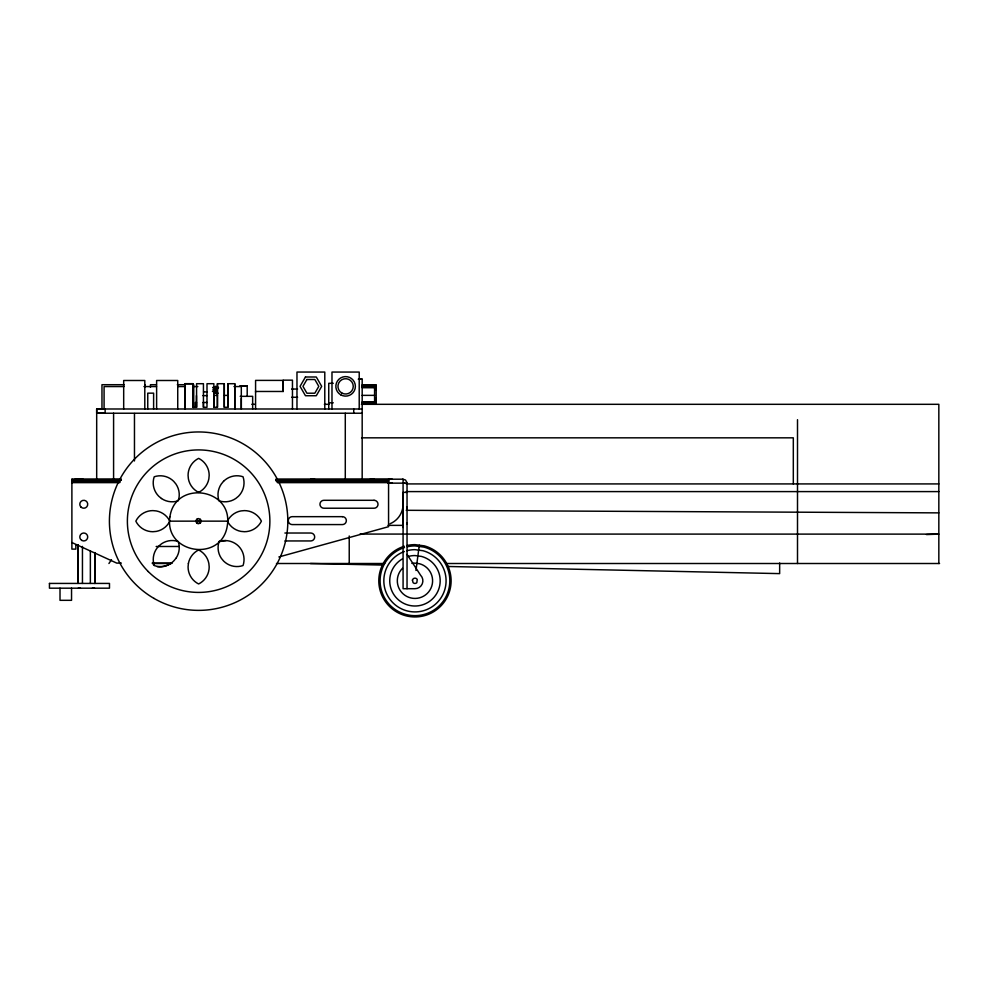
<?xml version="1.0" encoding="UTF-8"?>
<svg xmlns="http://www.w3.org/2000/svg" width="989" height="989" viewBox="0 0 989 989"><rect width="100%" height="100%" fill="white"/><g stroke="black" fill="none" stroke-linecap="round" stroke-linejoin="round"><path stroke-width="1.48" d="M60.008 588.183L60.008 600.323L71.542 600.323L71.542 588.183M96.687 479.183L96.687 408.989L362.172 409.001M123.687 408.989L123.687 380.493L144.802 380.493L144.802 408.989M145.247 387.354L145.247 384.709M150.452 387.354L150.452 384.709L156.423 384.709M156.621 408.989L156.621 380.493L177.736 380.493L177.736 408.989M193.016 407.283L193.016 383.707L184.832 383.707L184.832 408.989L184.832 383.707L193.016 383.707L193.016 407.283L196.576 407.283L196.576 402.474L195.34 402.474L195.34 407.283L196.576 407.283L196.576 383.707L203.437 383.707L203.437 407.283L206.998 407.283L206.998 383.707L213.859 383.707L213.859 407.283L217.432 407.283L217.432 383.707L224.293 383.707L224.293 407.283L227.853 407.283L227.853 383.707L234.739 383.707L234.739 408.989L234.739 383.707M193.733 407.493L193.733 384.709M196.428 402.474L196.428 395.612M203.437 407.283L203.437 402.474M215.651 393.165L215.651 386.563L217.357 386.786L213.933 386.786L217.296 386.786M247.201 396.329L247.201 385.772L240.203 385.772L247.201 385.772M255.582 409.001L255.582 391.471L283.213 391.471L283.213 380.159L292.46 380.159L292.46 409.001M328.744 409.001L328.744 383.299L333.268 383.299M353.728 413.229L353.728 409.001M362.184 385.117L376.191 385.067L376.191 397.838M362.172 479.208L362.184 379.183L358.438 379.183L362.184 379.183M374.584 403.005L374.584 387.713M376.191 402.943L362.172 403.116L376.191 403.116L376.191 399.791M403.079 527.508L403.079 479.195L275.795 479.319M407.035 524.046L407.035 522.897M407.035 508.222L407.035 507.06M216.925 393.165C216.678 391.1 217.667 385.525 213.995 386.786M71.888 483.151L72.704 480.741M415.961 570.48L419.299 545.211M218.507 387.441L215.243 386.81L213.995 391.446L213.933 393.165L218.149 393.165M214.86 387.465L215.651 386.563L217.976 387.441L213.315 387.441L215.651 386.563L217.976 388.492L213.315 388.492L214.798 386.786L216.504 387.441M108.926 563.507L111.485 559.737M196.762 522.946L200.359 519.349L198.554 518.595A2.547 2.547 0 0 0 196.007 521.141L169.836 521.166A18.976 18.976 0 0 1 156.324 531.402L152.838 531.723A18.976 18.976 0 0 1 135.827 521.166A18.976 18.976 0 0 1 152.838 510.608L156.324 510.93A18.976 18.976 0 0 1 169.836 521.166M200.359 519.349A2.547 2.547 0 0 1 200.359 522.946L198.554 523.7A2.547 2.547 0 0 1 196.007 521.141M73.433 480.011L75.844 479.183M212.783 387.441L215.651 386.563M278.861 556.968L388.566 526.692L388.566 479.183L389.666 479.195M218.989 541.515C225.715 539.24 233.453 541.07 238.485 546.064A18.976 18.976 0 0 1 243.047 565.547A18.865 18.865 0 0 1 223.613 561.047L221.375 558.352A18.865 18.865 0 0 1 219.088 541.601L225.987 540.6M216.504 386.786L214.798 386.786M926.483 534.567L938.833 534.122L360.008 534.072M75.325 479.22L82.977 479.183M310.719 479.195L314.675 479.183L310.719 479.171L312.697 479.195M314.143 479.183L311.745 479.183M370.232 479.195L374.052 479.195M96.687 413.229L105.131 413.217L105.131 408.989L96.687 409.001L96.687 413.229L362.172 413.229M404.835 483.151L402.696 483.151M124.354 384.709L101.966 384.709L101.966 408.989L104.08 408.989L104.08 386.563L124.021 386.563M177.315 384.709L184.77 384.709M362.184 385.253L376.191 385.253M362.184 385.475L376.191 385.475M362.184 385.784L376.191 385.784M362.184 386.18L376.191 386.18M143.949 386.563L156.534 386.563M177.686 386.563L185.4 386.563M193.733 386.563L197.849 386.563M233.985 386.563L241.316 386.563L241.304 409.001L241.304 398.443M362.184 386.637L376.191 386.637M362.184 387.156L376.191 387.156M362.172 387.713L376.191 387.737M291.619 389.048L297.565 389.048M212.783 389.864L216.826 389.876M212.462 391.446L216.925 391.459M203.561 391.916L206.985 391.916M217.432 395.402L213.859 395.402L213.859 407.283M224.293 395.402L227.853 395.402M362.172 395.365L374.584 395.365M202.832 395.612L207.109 395.612M240.203 396.329L252.652 396.329L252.652 409.001M291.631 397.281L297.615 397.281M362.172 402.041L376.191 402.041M362.172 402.424L376.191 402.424M202.832 402.474L207.109 402.474M328.744 402.795L333.268 402.795M362.172 402.721L376.191 402.721M251.799 404.316L254.89 404.316M324.367 404.316L328.991 404.316M361.418 404.316L938.833 404.316L938.833 563.507M361.566 437.83L793.314 437.83L793.314 483.918M71.888 479.319L121.313 479.22M71.888 479.492L121.313 479.492M275.795 479.492L388.566 479.492M71.888 479.714L121.313 479.714M275.795 479.714L388.566 479.714M71.888 480.011L121.313 480.011M275.795 480.011L388.566 480.011M71.888 480.345L119.768 480.345M275.795 480.345L388.566 480.345M71.888 480.741L119.768 480.741M275.795 480.741L388.566 480.741M71.888 481.173L119.768 481.173M277.34 481.173L388.566 481.173M71.888 481.631L119.768 481.631M277.34 481.631L388.566 481.631M71.888 482.125L119.768 482.125M277.34 482.125L388.566 482.125M71.888 482.632L119.768 482.632M277.34 482.632L388.566 482.632M387.676 483.151L407.035 483.151L407.035 588.702M406.281 483.918L938.833 483.918M406.232 491.595L938.833 491.595M407.035 492.386L403.079 492.386L403.079 588.702L414.96 588.702A7.912 7.912 0 0 0 420.56 575.19L407.035 554.396M201.101 521.141L227.408 521.154A18.976 18.976 0 0 1 240.92 510.93L244.419 510.608A18.976 18.976 0 0 1 261.417 521.166A18.976 18.976 0 0 1 244.419 531.711L240.92 531.39A18.976 18.976 0 0 1 227.408 521.154M387.997 525.369L403.079 525.369M284.881 533.022L310.719 533.022A3.956 3.956 0 0 1 314.675 536.978A3.956 3.956 0 0 1 310.719 540.946L284.881 540.946M156.163 546.484L179.096 546.484M121.363 563.112L116.751 563.112L71.888 542.528M152.096 563.112L172.086 563.112M152.998 563.507L171.542 563.507M276.475 563.507L384.659 563.507M446.262 563.507L939.55 563.507M78.242 588.183L80.43 588.183M92.373 588.183L94.561 588.183M392.237 479.195L388.566 479.183M389.196 483.151L392.237 483.151M406.232 510.299L938.833 512.871M402.696 479.195L405.49 479.999L407.023 482.632M310.435 563.507L382.978 565.078M447.807 566.474L779.653 573.62L779.653 562.976M196.762 519.349L200.359 522.946M797.505 419.695L797.505 563.507M376.191 388.343L376.191 390.346M376.191 397.714L376.191 400.236M359.217 409.001L359.217 372.062L331.983 372.062L331.983 409.001M349.228 535.976L349.228 563.507M345.285 413.229L345.285 479.208M324.788 409.001L324.788 372.062L296.972 372.049L296.972 409.001M283.213 391.471L283.213 380.394L255.582 380.394L255.582 392.114M227.853 383.707L227.853 407.283M224.293 383.707L224.293 407.283M217.432 383.707L217.432 407.283M198.628 492.139L198.628 492.386A18.976 18.976 0 0 1 188.392 478.874L188.071 475.375A18.976 18.976 0 0 1 198.628 458.364A18.976 18.976 0 0 1 209.186 475.301L208.852 478.874A18.976 18.976 0 0 1 198.628 492.386M153.616 408.989L153.616 393.152L147.757 393.165L147.757 408.989M134.467 413.501L134.467 460.948M113.587 413.217L113.587 479.183M90.358 551.034L90.358 583.423M82.446 546.398L82.446 583.423M75.844 544.655L75.844 549.118L71.888 549.118L71.888 479.183M404.303 546.237A36.16 36.16 0 0 0 385.858 602.252A36.16 36.16 0 0 0 444.827 601.164A36.16 36.16 0 0 0 424.318 545.866L414.96 544.63A36.16 36.16 0 0 0 406.899 545.545M404.476 547.535A34.875 34.875 0 0 0 386.983 601.609A34.875 34.875 0 0 0 443.814 600.372A34.875 34.875 0 0 0 423.984 547.102L414.96 545.916A34.875 34.875 0 0 0 407.394 546.744M404.316 551.541A31.129 31.129 0 0 0 390.531 600.088A31.129 31.129 0 0 0 440.958 597.9A31.129 31.129 0 0 0 423.008 550.725L414.96 549.661A31.129 31.129 0 0 0 406.899 550.725M402.338 558.946A25.232 25.232 0 0 0 397.121 598.629A25.232 25.232 0 0 0 436.804 593.4A25.232 25.232 0 0 0 421.487 556.424L414.96 555.558A25.232 25.232 0 0 0 408.432 556.424M402.474 568.316A17.641 17.641 0 0 0 404.835 595.242A17.641 17.641 0 0 0 430.944 588.245A17.641 17.641 0 0 0 419.521 563.742L414.96 563.149A17.641 17.641 0 0 0 411.894 563.409M403.079 504.254A21.115 21.115 0 0 1 390.049 523.762M170.652 563.52A19.211 19.211 0 0 1 157.214 566.722M153.443 564.806A19.211 19.211 0 0 1 152.986 562.494M49.45 583.423L49.45 588.183L109.482 588.183L109.482 583.423L49.45 583.423M77.946 544.852L77.946 583.423L77.958 544.865M94.845 552.579L94.833 583.436L94.845 552.579M169.923 516.851C163.927 554.063 222.105 562.815 227.334 525.48C233.317 488.269 175.152 479.517 169.923 516.851M188.392 563.458L188.071 566.957A18.976 18.976 0 0 0 198.628 583.967A18.976 18.976 0 0 0 209.186 566.957L208.852 563.458A18.976 18.976 0 0 0 198.628 549.946A18.976 18.976 0 0 0 188.392 563.458M412.413 580.11L413.093 582.657A2.633 2.633 0 0 0 416.826 582.657L417.247 579.467A2.633 2.633 0 0 0 413.093 578.924L412.413 580.11M305.465 376.994L300.05 386.365L305.465 395.736L316.282 395.736L321.697 386.365L316.282 376.994L305.465 376.994M306.911 379.504L302.955 386.365L306.911 393.214L314.836 393.214L318.792 386.365L314.836 379.504L306.911 379.504M223.539 481.322L221.301 484.017A18.976 18.976 0 0 0 218.977 500.817A18.976 18.976 0 0 0 235.765 498.493L238.473 496.255A18.976 18.976 0 0 0 243.034 476.76A18.976 18.976 0 0 0 223.539 481.322M175.955 558.315L173.705 561.01A18.976 18.976 0 0 1 154.222 565.572L153.431 562.135A18.952 18.952 0 0 1 158.796 546.064L161.491 543.826A18.952 18.952 0 0 1 178.267 541.515A18.976 18.976 0 0 1 175.955 558.315M374.052 500.298L323.91 500.298A3.956 3.956 0 0 0 319.954 504.254A3.956 3.956 0 0 0 323.91 508.222L374.052 508.222A3.956 3.956 0 0 0 378.008 504.254A3.956 3.956 0 0 0 374.052 500.298M342.379 516.666L292.237 516.666A3.956 3.956 0 0 0 288.281 520.622A3.956 3.956 0 0 0 292.237 524.578L342.379 524.578A3.956 3.956 0 0 0 346.348 520.622A3.956 3.956 0 0 0 342.379 516.666M161.467 498.505L158.772 496.268A18.976 18.976 0 0 1 154.197 476.785A18.976 18.976 0 0 1 173.693 481.334L175.931 484.029A18.976 18.976 0 0 1 178.255 500.817A18.976 18.976 0 0 1 161.467 498.505M80.962 507.06A3.956 3.956 0 0 0 87.588 505.28A3.956 3.956 0 0 0 82.73 500.434A3.956 3.956 0 0 0 80.962 507.06M81.778 540.414A3.956 3.956 0 0 0 87.724 536.978A3.956 3.956 0 0 0 81.778 533.553A3.956 3.956 0 0 0 81.778 540.414M148.239 571.543A71.257 71.257 0 0 0 267.45 539.611A71.257 71.257 0 0 0 180.183 452.344A71.257 71.257 0 0 0 148.239 571.543M154.024 598.419A89.195 89.195 0 0 0 287.824 521.166A89.195 89.195 0 0 0 154.024 443.913A89.195 89.195 0 0 0 154.024 598.419M340.723 394.821A9.766 9.766 0 0 0 355.372 386.365A9.766 9.766 0 0 0 340.723 377.909A9.766 9.766 0 0 0 340.723 394.821M341.774 392.992A7.652 7.652 0 0 0 353.258 386.365A7.652 7.652 0 0 0 341.774 379.739A7.652 7.652 0 0 0 341.774 392.992"/></g></svg>
